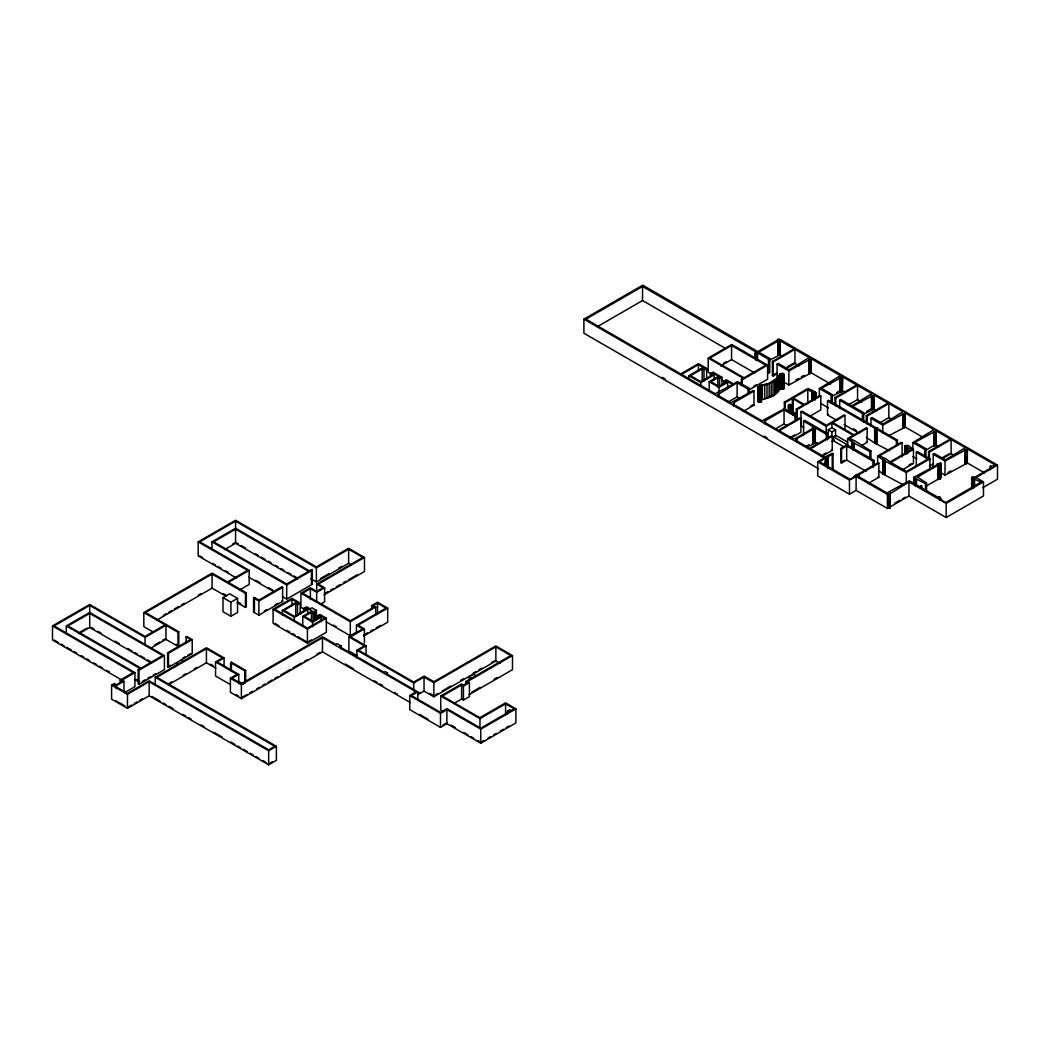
<?xml version="1.0" encoding="UTF-8"?>
<svg xmlns="http://www.w3.org/2000/svg" width="1050" height="1050" viewBox="0 0 1050 1050"><rect width="100%" height="100%" fill="white"/><g stroke="black" fill="none" stroke-linecap="round" stroke-linejoin="round"><path stroke-width="1.5" d="M789.285 405.234C799.181 408.712 783.93 397.845 789.285 411.744M925.562 486.426L937.768 479.377L939.803 479.128L941.168 477.409L941.168 463.326L937.204 463.746L936.954 464.822L914.248 477.12L914.537 478.104L925.522 483.63L926.533 483.039L926.533 490.862M780.622 374.286C784.153 370.611 784.639 377.751 780.622 374.286L780.622 388.369L782.88 389.261L783.786 387.765M807.397 446.604C812.044 446.276 814.721 440.121 818.108 443.586M811.913 400.181L812.031 391.965L807.804 389.524L785.164 402.596L784.35 402.124L784.35 409.946M784.35 402.124L808.001 388.461L815.076 391.768L816.126 393.159L816.126 397.858M933.24 468.379L933.24 454.296L945.026 461.094L967.418 448.914L995.676 465.229C995.085 466.581 987.853 465.058 991.502 467.644L975.004 477.159C966.564 475.637 979.466 481.674 981.238 482.002L946.365 502.149C940.511 502.438 941.811 495.758 937.269 496.886L919.905 486.872L921.651 485.861L921.651 488.985M818.659 468.773L583.892 333.231L583.892 319.147L824.316 457.958L817.688 461.777L817.688 475.86L849.476 494.209L856.091 490.389L887.394 508.449L889.862 507.964L890.151 506.861L908.933 496.02L946.168 517.519L983.483 495.967L983.483 481.898L975.962 477.553L997.5 465.111L997.5 479.194L982.695 487.738M749.319 393.067L749.319 388.369L748.099 389.077L737.126 382.738L717.281 394.958L730.787 402.793L753.178 390.6L753.992 391.072L753.992 405.156L743.334 411.311M847.547 446.434L847.547 438.611L852.377 442.221L869.899 451.526L870.922 450.936L870.922 458.758M904.942 453.429L904.942 445.607L905.992 447.038L911.649 449.479L890.019 461.961L885.924 458.784L879.454 455.858L902.094 442.785L902.094 456.868M832.112 396.191L842.349 391.178L842.546 376.832L856.747 385.022L834.999 397.583L834.999 405.405M842.546 376.832L842.349 391.178M758.087 386.951C760.056 391.112 763.245 384.261 758.087 386.951L757.995 401.546L759.531 402.373L761.421 401.481L761.394 387.148M819.341 396.362L819.341 388.539L840.446 375.611L811.243 358.759L788.865 370.939L777.079 364.14L777.079 378.21L768.705 383.434L759.478 385.652L766.999 384.444L773.036 381.859L777.512 378.367L780.045 374.286L777.066 378.118M783.628 381.99L788.865 385.022L811.243 372.829L830.707 384.077M762.366 385.547L762.366 399.63L773.036 395.942L777.512 392.451L780.045 388.369L780.045 374.286M877.629 463.798L877.629 455.976L883.207 460.018L906.281 472.526L929.933 458.863L929.933 469.822M870.975 426.169L870.975 418.346L882.761 425.145L905.139 412.965L934.014 429.634L912.922 442.562L912.922 450.384M889.429 435.383L905.087 427.179L905.139 412.965M863.651 422.1L863.651 412.716L852.679 406.376L873.849 394.892L888.038 403.095L866.303 415.642L866.303 421.903M863.402 414.264L873.771 409.133L873.849 394.892M939.789 472.159L945.026 475.178L967.418 462.998L984.362 472.789M928.567 457.852L928.567 451.592L950.316 439.044L936.114 430.854L914.944 442.326L925.929 448.665L925.929 458.049M925.68 450.214C929.762 448.691 934.815 442.798 938.962 446.565M842.533 376.858L821.376 388.303L832.361 394.642L832.361 404.027M825.615 465.964C823.659 460.504 826.009 459.047 827.899 456.829M837.217 420.577L827.518 414.986L827.518 400.903L874.624 428.098L874.952 429.109L876.829 429.371L896.411 440.685L897.422 440.094L897.422 444.78M834.999 397.583L835.813 398.042L857.561 385.494L871.763 393.684L851.865 405.904L840.892 399.577L839.672 400.273L839.672 408.096M926.533 483.039L917.424 477.054L937.768 465.294L939.803 465.058L941.168 463.326M812.805 443.481L812.805 429.398L814.826 429.174L815.089 428.085L815.076 443.034M856.091 490.389L856.091 476.306L887.394 494.379L889.862 493.894L908.933 481.937L946.168 503.436L983.483 481.898M774.283 394.603L766.553 398.265M758.599 400.614L757.995 401.546M123.966 692.239L123.966 681.279L52.5 640.028L52.5 625.944L89.696 604.485L145.058 636.444L165.139 624.855L143.824 612.557L143.824 626.627L153.773 632.376M236.276 577.933L198.174 555.923L198.174 541.852L235.567 520.262L316.339 566.895L348.587 548.271L364.481 557.445L364.481 571.528L323.899 594.956M583.892 319.147L642.744 285.18L757.772 351.579L777.197 340.358L777.669 339.268L779.769 339.202L997.5 465.111M150.623 648.244L165.952 639.398L177.975 646.341L178.789 645.881L178.789 631.798L177.975 632.271L165.952 625.327L145.058 637.376L89.696 605.417L54.128 625.944L134.938 672.604L134.938 686.687L124.53 692.685M316.68 591.924L316.68 584.102L362.854 557.445L348.626 549.229L316.378 567.853L235.567 521.194L199.802 541.852L249.178 570.36L249.178 584.443L239.426 590.061M756.551 360.111L756.551 352.288L642.548 286.466L585.926 319.147L680.754 373.905L698.434 363.694L706.624 368.419L706.624 379.378M66.321 633.767L66.321 625.944L89.696 612.452L164.404 655.594L164.404 669.677L138.994 684.337L138.141 683.852L138.141 669.769L162.737 655.567L89.696 613.397L67.948 625.944L140.989 668.128M211.995 549.675L211.995 541.852L235.567 528.242L309.422 570.885M597.253 326.694L642.548 300.549L725.589 348.482M80.062 632.1L86.94 628.123M232.798 543.913L235.567 542.312L238.402 543.952M78.816 633.754L89.696 627.48L151.502 663.167M224.595 549.596L235.567 543.257L297.373 578.944M143.824 612.557L212.152 573.103L227.496 581.962L247.564 570.373L198.174 541.852M237.116 602.582L245.451 607.399L246.304 606.9L246.304 592.817L245.451 593.316L212.113 574.061L145.451 612.557L178.789 631.798M163.354 615.366L166.136 613.751M168.932 612.137L171.714 610.536M174.51 608.921L178.684 606.506M181.479 604.892L184.262 603.291M198.214 595.232L200.996 593.631M156.804 620.077L212.113 588.144L225.999 596.164M249.178 570.36L228.283 582.422L246.304 592.817M222.994 597.621L229.622 593.801L237.549 598.369L237.549 612.452L230.921 616.271L222.994 611.704L222.994 597.621L230.921 602.201L237.549 598.369M154.429 645.12L159.784 642.023M162.461 640.474L165.139 638.938M186.113 636.956L186.926 636.497L192.202 639.542L192.202 653.625L168.473 667.327L167.619 666.829L167.619 652.759L190.536 639.516L186.113 636.956L186.113 643.217M253.575 598.001L254.428 597.516L258.864 600.075L281.781 586.832L282.634 587.331L282.634 601.414L258.864 615.143L253.575 612.084L253.575 598.001L258.864 601.059L282.634 587.331M230.383 684.574L215.552 676.016L215.552 661.933L222.456 657.943L206.43 648.69L156.883 677.303L276.373 746.288L276.373 760.371L268.656 764.82L149.166 695.835L127.47 708.356L111.589 699.182L111.589 685.099L114.253 683.563L116.34 684.758L122.312 681.319L120.225 680.111L120.225 683.235M120.225 680.111L133.271 672.578L52.5 625.944M282.476 596.623L286.702 599.064L312.309 584.273L312.309 570.202L311.456 569.704L286.663 584.023L213.623 541.852L235.567 529.174L308.608 571.344M121.931 680.111L134.938 672.604M138.141 669.769L138.994 670.254L164.404 655.594M167.619 652.759L168.473 653.244L192.202 639.542M211.995 541.852L286.702 584.981L312.309 570.202M155.256 685.125L155.256 677.303L274.746 746.288L268.656 749.805L149.166 680.82L127.47 693.341L113.256 685.125L114.279 684.534L116.314 685.703L123.966 681.279M253.575 612.084L254.428 611.599L254.428 597.516M142.354 681.424L145.071 679.849M147.787 678.274L150.504 676.712M153.221 675.137L155.938 673.575M167.619 666.829L170.31 665.28M182.451 658.271L185.141 656.709M187.845 655.161L190.536 653.599M264.259 611.034L266.949 609.486M275.048 604.813L277.738 603.251M320.539 578.537L328.952 573.681M338.769 568.011L341.578 566.396M310.708 578.655L316.378 581.936L348.626 563.312L351.212 564.808M155.256 677.303L206.43 647.758L224.083 657.943L224.083 665.766M317.52 618.949L317.52 615.825L319.882 614.46L326.327 618.188L326.327 632.271L307.427 643.178L273.092 623.346L273.092 609.276L291.992 598.356L300.182 603.081L300.182 614.04M303.752 608.908L300.93 607.281L300.93 593.197L310.38 587.738L316.68 591.373L322.98 587.738L316.68 584.102M710.994 373.761L708.199 372.146L708.199 358.063L731.771 344.452L767.603 365.137L767.603 379.221L749.254 389.812M111.589 685.099L127.47 694.273L149.166 681.752L268.656 750.75L276.373 746.288M282.397 615.038L282.397 610.339L295.733 602.648L297.517 603.684L298.554 603.081L291.992 599.301L274.759 609.249L307.466 628.136L324.699 618.188L319.882 615.405L319.134 615.825L321.234 617.033L321.234 621.731M320.644 604.104L324.608 601.821L324.608 587.738L316.68 592.318L310.38 588.683L302.558 593.197L350.306 620.773L374.089 607.044L371.648 605.627L371.648 608.764M364.481 557.445L318.308 584.102L324.608 587.738M688.853 378.814L688.853 375.677L702.188 367.986L703.972 369.023L704.996 368.419L698.434 364.639L681.568 374.377L715.142 393.75L732.651 384.379L726.324 380.73L725.589 381.163L727.689 382.371L727.689 388.631M731.561 345.516L709.826 358.063L744.03 377.816L765.778 365.256L731.561 345.516L731.561 359.586L754.832 373.026M300.182 603.081L297.517 604.616L295.733 603.579L284.025 610.339L294.354 616.311L306.062 609.551L303.949 608.331L303.949 611.454M706.624 368.419L703.972 369.954L702.188 368.917L690.48 375.677L700.796 381.636L712.504 374.889L710.404 373.669L710.404 376.792M128.835 706.637L131.539 705.075M134.256 703.5L136.959 701.938M139.676 700.376L142.38 698.814M169.011 683.445L171.754 681.857M183.304 675.189L186.021 673.614M194.184 668.903L196.901 667.327M325.067 593.342L327.876 591.714M330.671 590.1L333.467 588.486M336.262 586.871L340.462 584.456M343.258 582.829L346.067 581.214M348.863 579.6L357.249 574.757M723.45 363.339L726.219 361.738M168.21 684.836L206.43 662.773L215.788 668.168M720.694 365.873L731.561 359.586M303.949 608.331L306.613 606.795L310.144 608.842L311.929 607.806L316.457 610.418L316.457 619.815M710.404 373.669L713.055 372.133L721.941 377.265L721.941 385.087M282.397 610.339L294.354 617.242L307.676 609.551L307.676 614.237M688.853 375.677L700.796 382.581L714.131 374.889L714.131 379.575M224.083 657.943L217.179 661.933L238.744 674.389L238.744 683.773M754.806 357.984L754.806 353.299L756.551 352.288M754.806 353.299L755.816 353.876L757.562 352.866L768.534 359.205L769.755 358.496L769.755 372.579L768.534 373.288L768.534 359.205M777.289 373.629L773.207 375.979L772.406 375.519L772.406 361.436L794.141 348.876L780.019 340.725L778.207 340.948L758.783 352.17L769.755 358.496M302.741 625.734L302.741 616.35L311.404 611.349L313.123 612.347L316.457 610.418M709.196 391.072L709.196 381.688L717.859 376.688L720.313 377.265L713.055 373.078L712.031 373.669L714.131 374.889M315.486 619.749L315.486 611.927L313.123 613.292L311.404 612.294L304.369 616.35L312.585 621.088L319.607 617.033L317.52 615.825M721.941 377.265L719.578 378.63L717.859 377.633L710.824 381.688L719.027 386.426L726.062 382.371L722.203 380.231M230.593 670.464L230.593 662.642L231.407 662.169L245.648 670.399L245.648 681.345M302.741 616.35L312.585 622.033L321.234 617.033M709.196 381.688L719.027 387.371L727.689 382.371M768.495 360.636L780.019 354.795L780.019 340.725L779.927 354.861L782.841 356.436M273.092 609.276L307.427 629.094L326.327 618.188M741.392 385.599L741.392 379.339L743.216 378.289L708.199 358.063M741.392 379.339L742.206 379.811L767.603 365.137M772.406 361.436L773.207 361.909L794.955 349.348L809.156 357.551L789.272 369.771L778.299 363.431L777.079 364.14M410.432 702.647L322.468 651.866L241.382 698.683L230.409 692.344L230.409 678.261L237.116 674.389L215.552 661.933M238.744 674.389L232.024 678.261L241.382 683.655L322.507 636.812L335.672 644.411L337.05 643.611L341.066 645.934L341.066 649.071M230.593 662.642L244.834 670.871L245.648 670.399M308.792 641.445L311.443 639.923M371.648 605.627L377.541 602.227L387.699 608.094L387.699 622.178L363.681 636.038M356.409 633.045L356.409 625.222L386.085 608.094L377.541 603.173L373.275 605.627L375.716 607.044L375.716 614.867M753.546 386.4L756.263 384.838M772.406 375.519L776.475 373.157M787.356 366.883L794.141 362.959M727.729 402.242L737.126 396.821L739.869 398.409M785.439 368.917L794.955 363.431L799.221 365.886M230.409 678.261L241.382 684.6L322.468 637.783L416.115 691.845L409.723 695.533L409.723 709.603L440.501 727.374L446.88 723.686L480.742 743.229L515.891 722.938L515.891 708.855L505.536 702.87L479.837 717.701L442.365 696.071L461.619 684.954L463.444 686.004L469.429 682.566L469.429 696.636L463.444 700.087L461.619 699.038L454.742 703.001M300.93 593.197L350.306 621.705L375.716 607.044M734.003 405.746L734.003 402.609L753.992 391.072M387.699 608.094L358.037 625.222L364.416 628.911L364.416 642.994M241.382 697.738L246.973 694.509M249.769 692.895L252.564 691.281M256.764 688.853L259.56 687.238M262.356 685.624L265.164 684.009M267.96 682.395L272.147 679.967M274.956 678.353L277.751 676.738M280.547 675.124L290.338 669.467M293.134 667.852L301.534 663.009M304.329 661.395L307.125 659.781M316.916 654.124L319.712 652.509M326.327 621.941L350.306 635.788L355.963 632.533M357.354 655.856L348.889 650.961L348.889 636.891L362.749 628.884L356.409 625.222M364.416 628.911L350.556 636.904L366.043 645.855L366.043 655.239M750.514 406.219L753.178 404.683L753.992 405.156M795.966 379.982L798.656 378.433M801.334 376.884L804.011 375.336M341.066 645.934L339.688 646.734L383.959 672.302L385.179 671.593L387.621 672.997L386.4 673.706L417.782 691.819L417.782 699.641M363.471 635.224L367.71 632.783M370.532 631.155L373.367 629.514M376.189 627.887L380.428 625.433M356.895 658.009L356.895 650.186L364.416 645.855L348.889 636.891M366.043 645.855L358.523 650.186L413.752 682.08L424.121 676.095L433.873 681.726L495.823 645.973L512.479 655.594L512.479 669.664L468.996 694.772M765.293 423.819L765.293 420.683L784.061 409.841L795.047 416.181L796.267 415.485L784.468 408.673L762.09 420.853L732.887 404.001L734.003 402.609M811.913 392.359L815.115 393.75L816.126 393.159M796.267 420.171L796.333 409.041L803.486 404.919L792.317 398.462L792.383 414.173M796.333 409.041L797.147 409.513L820.811 395.863L820.811 409.933L809.668 416.364M803.814 427.442L801.006 425.827L801.006 411.744L802.029 411.154L826.416 425.237L844.174 414.986L844.987 415.459L844.987 429.529M819.341 388.539L831.141 395.351L832.361 394.642M836.666 392.621L839.344 391.072M776.016 428.571L784.061 423.924L786.804 425.512M827.518 400.903L828.529 400.312L875.647 427.521L877.524 427.783L877.853 428.794L897.422 440.094M790.072 438.533L800.94 432.259L800.94 418.176L779.192 430.736L793.38 438.926L795.782 438.283L811.991 428.925L812.254 427.836L814.551 427.455L803.578 421.116L803.578 435.199M803.578 421.116L804.799 420.407L827.558 433.545L827.558 439.806M827.518 414.986L828.529 414.396M790.611 437.286L794.692 434.936M848.046 405.064L857.561 399.577L861.814 402.032M796.596 441.892L796.596 438.756L815.364 427.914L826.337 434.254L827.558 433.545M801.006 411.744L826.206 426.3L831.902 423.006L853.243 435.33L847.547 438.611M844.987 415.459L832.716 422.546L854.057 434.858L866.329 427.77L867.142 428.242L867.142 442.326L861.683 445.476M828.24 437.64L828.24 429.817L831.902 427.704L835.564 429.817L835.564 436.078M839.672 400.273L862.431 413.411L863.651 412.716M806.597 446.132L809.288 444.57M866.617 411.469L870.581 409.08M828.24 429.817L831.902 431.931L835.564 429.817M821.362 456.606L832.243 450.332L832.243 436.249L810.495 448.809L824.683 456.999L832.243 453.377L833.044 453.849L833.044 467.933L830.471 469.416M866.303 415.642L867.116 416.115L888.851 403.567L903.053 411.758L883.168 423.977L872.196 417.637L870.975 418.346M844.082 446.933L833.319 440.724L833.319 436.734L835.761 435.33L847.862 442.312M269.876 763.179L272.317 761.775M831.902 441.315L834.343 439.911M356.895 650.186L413.713 682.999L424.042 677.04L433.834 682.697L495.863 646.879L510.812 655.515L465.924 681.437L465.924 684.561M867.142 428.242L849.384 438.493L854.818 440.816L870.922 450.936M823.266 454.571L825.983 452.996M880.701 422.349L888.851 417.637L891.699 419.278M417.782 691.819L411.351 695.533L440.488 712.346L446.906 708.645L480.782 728.188L514.264 708.855L505.575 703.841L479.968 718.62L440.738 695.979L440.738 710.049L443.546 711.677M866.04 471.253L846.668 460.071L841.588 462.998L840.774 462.538L840.774 448.455L847.074 444.819L874.178 460.464L874.178 465.163M417.637 693.919L420.236 692.422M833.044 453.849L819.512 461.659L849.673 479.076C854.004 478.879 854.424 473.97 858.047 474.233L878.049 462.696L878.863 463.168L878.863 477.251L868.192 483.407M840.774 448.455L841.588 448.928L846.668 445.988L872.957 461.173L874.178 460.464M417.585 694.837L424.042 691.123L433.834 696.767L495.863 660.962L499.931 663.324M435.277 694.995L438.099 693.367M442.326 690.939L450.765 686.057M460.622 680.374L463.444 678.746M473.288 673.05L476.109 671.423M478.918 669.795L481.74 668.181M491.597 662.484L494.406 660.857M469.127 679.954L469.127 676.817L473.511 674.284L475.913 675.675M840.774 462.538L844.554 460.346M440.738 695.979L461.541 683.97L463.444 685.072L467.841 682.539L465.924 681.437M512.479 655.594L467.591 681.503L469.429 682.566M877.629 455.976L901.281 442.326L902.094 442.785M471.516 692.278L474.81 690.388M475.913 689.745L480.099 687.33M494.064 679.271L496.847 677.657M409.723 695.533L440.501 713.291L446.88 709.603L480.742 729.159L515.891 708.855M904.942 445.607L908.066 445.462L913.474 449.361L913.474 463.444L902.16 469.98M817.688 461.777L849.476 480.126L878.863 463.168M913.474 449.361L890.833 462.433L906.491 471.463L928.108 458.981L916.322 452.183L916.322 466.252L917.332 465.675M443.061 724.946L446.906 722.715M916.322 452.183L917.332 451.592L929.933 458.863M912.922 442.562L924.709 449.374L925.929 448.665M928.567 451.592L929.381 452.064L951.129 439.517L965.317 447.707L945.433 459.926L934.461 453.587L933.24 454.296M908.946 465.124L911.649 463.562M942.152 457.826L948.951 453.902M929.381 466.148L933.45 463.798M942.966 458.299L951.129 453.587L953.964 455.227M507.452 714.144L507.452 711.008L509.683 709.721L511.232 710.614M911.846 483.394L914.629 481.779M483.604 740.644L480.782 742.271L477.96 740.644M487.83 738.203L490.652 736.575M493.474 734.947L496.296 733.32M500.522 730.866L503.344 729.238M506.166 727.611L508.988 725.983M894.679 503.304L900.008 500.233M902.672 498.697L905.336 497.149M939.251 477.579L941.168 477.409M948.111 472.461L950.801 470.912M814.17 393.251L814.17 399.512M866.316 437.377L874.952 443.192L889.416 450.726M878.955 470.833L883.207 474.088L903.472 484.982M871.447 395.535L871.487 409.631M760.699 400.575L761.421 401.481M842.546 390.902L845.381 392.542M873.849 408.975L876.684 410.616M905.139 427.048L923.016 437.364M820.811 395.863L819.997 395.391L804.3 404.447L793.131 397.989L793.131 404.25M820.654 403.371L828.516 407.912M912.922 456.645L916.847 458.916M853.479 428.794L856.249 430.395M844.134 424.581L859.386 433.387M866.329 441.853L867.142 442.326M921.651 485.861L919.078 486.386L909.339 480.769L886.948 492.949L857.758 476.096L858.861 474.705L858.861 477.842M795.926 413.687L793.131 412.072L792.317 412.545L796.504 414.96M833.319 436.734L848.111 445.279M749.319 388.369L737.533 381.57L733.464 383.919L726.324 379.798L723.962 381.163L723.962 384.287M800.94 418.176L800.126 417.716L778.378 430.264L764.177 422.061L765.293 420.683M832.243 436.249L831.429 435.776L809.681 448.337L795.493 440.147L796.596 438.756M831.429 449.859L832.243 450.332M878.049 476.779L878.863 477.251M833.044 467.933L832.243 467.46L832.243 453.377M662.353 377.357L665.188 378.998M764.177 436.144L767.012 437.784M312.309 584.273L311.456 583.787L311.456 569.704M469.127 676.817L471.516 678.208M241.251 545.593L245.503 548.061M255.452 553.796L258.287 555.437M261.135 557.077L265.387 559.532M268.236 561.173L271.071 562.813M275.336 565.281L278.171 566.921M281.019 568.562L283.854 570.202M288.12 572.657L290.955 574.298M293.803 575.938L296.638 577.579M507.452 711.008L508.988 711.9M315.486 611.927L314.672 611.454L314.672 619.277M313.858 611.927L306.613 607.74L305.576 608.331L307.676 609.551M255.754 580.256L259.98 582.697M268.406 587.554L272.619 589.995M333.454 625.117L336.262 626.732M248.64 577.093L274.011 591.741M315.039 615.418L317.861 617.046M281.781 600.915L282.634 601.414M199.802 555.923L202.624 557.563M212.494 563.259L215.316 564.887M218.137 566.514L220.959 568.142M225.199 570.583L228.021 572.224M429.699 693.394L432.482 695.008M223.309 593.617L226.091 595.232M237.982 602.096L240.765 603.697M274.759 623.332L278.841 625.682M287.017 630.407L289.748 631.982M292.478 633.557L295.207 635.132M297.924 636.707L306.114 641.432M345.227 664.007L353.522 668.811M374.273 680.781L377.042 682.382M379.811 683.983L382.581 685.584M394.59 692.514L397.32 694.089M451.146 725.169L455.372 727.611M463.851 732.493L468.077 734.934M470.899 736.575L473.721 738.203M419.672 714.407L428.006 719.224M176.019 644.28L178.789 645.881M210.499 664.191L213.216 665.753M238.363 681.214L243.548 684.206M181.269 659.938L183.304 661.106M236.04 694.654L238.704 696.203M178.631 663.81L176.597 662.629L176.597 665.766M91.101 627.349L93.922 628.976M98.149 631.418L100.971 633.045M115.067 641.183L119.293 643.624M127.746 648.506L131.985 650.947M134.794 652.575L137.616 654.216M140.438 655.843L144.664 658.284M147.486 659.912L150.308 661.539M66.321 625.944L140.175 668.587M136.776 679.77L139.584 681.397M134.492 679.389L138.757 681.857M54.128 640.028L58.38 642.482M61.215 644.122L64.05 645.763M66.885 647.404L71.138 649.858M73.972 651.486L76.808 653.126M81.06 655.581L83.895 657.221M86.73 658.862L89.565 660.489M93.818 662.944L96.653 664.584M99.487 666.225L102.322 667.866M106.575 670.32L109.41 671.947M151.974 696.517L160.414 701.387M163.222 703.014L166.031 704.642M168.84 706.256L173.053 708.697M182.897 714.381L185.706 715.995M188.527 717.622L191.336 719.25M201.18 724.933L203.989 726.547M213.832 732.231L222.259 737.1M230.698 741.969L234.911 744.411M237.72 746.038L240.542 747.653M243.351 749.28L247.564 751.708M250.373 753.336L253.194 754.963M256.003 756.578L258.812 758.205M263.025 760.646L265.847 762.261M115.841 700.704L124.884 705.928M990.504 466.187L990.504 469.324M990.334 466.436L990.334 469.56M974.571 478.157L974.571 485.979M974.269 478.301L974.269 486.124M973.849 478.406L973.849 487.791M973.403 478.446L973.403 487.843M972.956 478.419L972.956 487.817M972.536 478.327L972.536 487.725M972.169 478.183L972.169 487.567M971.893 477.973L971.893 487.371M971.683 477.225L971.709 488.696M967.418 448.914L967.299 463.181M967.05 449.321L967.05 463.404M966.722 449.492L966.722 463.575M966.315 449.61L966.315 463.68M965.869 449.663L965.869 463.733M965.422 449.636L965.422 463.719M965.016 449.558L965.016 463.641M951.129 439.517L951.129 453.587M946.168 503.436L946.168 517.519M945.026 461.094L945.026 475.178M940.354 462.866L940.354 476.936M940.131 464.074L940.196 478.669M940.052 463.969L940.052 478.918M939.803 465.058L939.803 479.128M939.763 496.926L939.763 500.049M939.461 465.229L939.461 479.299M939.422 496.755L939.422 499.879M939.054 465.334L939.054 479.417M938.621 465.386L938.621 479.469M938.175 465.373L938.175 479.456M937.768 465.294L937.768 479.377M936.114 430.854L935.983 445.148M935.721 431.274L935.721 445.358M935.366 431.445L935.366 445.515M934.959 431.55L934.959 445.633M934.513 431.589L934.513 445.673M934.067 431.563L934.067 445.646M933.726 431.484L933.726 445.567M929.381 452.064L929.381 459.887M925.522 483.63L925.522 491.452M924.709 449.374L924.709 457.183M916.453 478.393L916.453 486.216M916.151 478.446L916.151 486.268M915.705 478.459L915.705 486.281M915.272 478.406L915.272 486.229M914.76 476.7L914.865 484.536M914.537 478.104L914.537 484.365M914.458 476.897L914.301 484.142M914.248 477.12L914.169 483.892M908.933 481.937L908.933 496.02M907.791 447.261L907.791 451.946M907.659 447.287L907.659 453.548M907.213 447.326L907.213 453.587M906.767 447.287L906.767 453.548M906.347 447.195L906.347 453.442M906.281 472.526L906.281 483.473M905.992 447.038L905.992 453.285M905.599 445.988L905.599 453.81M905.546 446.066L905.546 454.414M905.087 413.096L905.087 427.179M904.851 413.319L904.851 427.402M904.536 413.503L904.536 427.586M904.142 413.634L904.142 427.717M903.709 413.7L903.709 427.783M903.263 413.7L903.263 427.783M902.751 413.608L902.829 427.717M896.411 440.685L896.411 445.371M890.282 507.517L890.269 492.923L890.124 507.754M889.862 493.894L889.862 507.964M889.508 494.051L889.508 508.134M889.101 494.156L889.101 508.239M888.851 403.567L888.851 417.637M888.654 494.196L888.654 508.279M888.208 494.169L888.208 508.252M887.88 494.091L887.88 508.174M887.394 494.379L887.394 508.449M885.163 460.333L885.163 474.403M884.809 460.386L884.809 474.469M884.362 460.386L884.362 474.469M883.929 460.32L883.929 474.403M883.536 460.189L883.536 474.272M883.207 460.018L883.207 474.088M882.958 459.06L882.984 473.865M882.761 425.145L882.761 432.967M876.829 429.371L876.829 443.454M876.579 429.424L876.579 443.507M876.133 429.437L876.133 443.52M875.687 429.398L875.687 443.467M875.293 429.279L875.293 443.363M874.952 429.109L874.952 443.192M874.624 428.098L874.689 442.969M873.771 395.049L873.771 409.133M873.534 395.273L873.534 409.356M873.206 395.456L873.206 409.526M872.957 461.173L872.957 467.434M872.812 395.574L872.812 409.658M872.366 395.64L872.366 409.71M871.92 395.627L871.92 409.71M870.857 394.012L870.857 397.149M869.899 451.526L869.899 457.774M867.116 416.115L867.116 423.938M862.431 413.411L862.431 421.234M858.966 474.849L858.966 477.973M857.561 385.494L857.561 399.577M854.188 450.266L854.188 442.444L854.044 450.306M853.597 442.509L853.597 450.332M853.151 442.483L853.151 450.306M852.731 442.378L852.731 448.639M852.377 442.221L852.377 448.481M851.996 441.171L852.101 448.271M851.931 441.262L851.931 448.035M849.476 480.126L849.476 494.209M846.668 445.988L846.668 460.071M842.074 377.291L842.074 391.374M841.706 377.449L841.706 391.532M841.588 448.928L841.588 462.998M841.286 377.541L841.286 391.624M840.84 377.567L840.84 391.65M840.394 377.527L840.394 391.611M840.158 377.462L840.158 391.545M839.422 376.044L839.422 379.181M835.813 398.042L835.813 405.864M831.902 423.006L831.902 427.704M831.902 431.931L831.902 436.616M831.141 395.351L831.141 403.174M828.03 457.039L827.978 468.51M827.794 457.8L827.794 467.184M827.492 457.997L827.492 467.381M827.124 458.141L827.124 465.964M826.704 458.22L826.704 466.042M826.206 426.3L826.337 438.952M826.258 458.246L826.258 466.069M825.812 458.194L825.812 466.016M815.351 392.254L815.351 398.514M815.364 427.914L815.233 442.785M815.115 393.75L815.115 400.011M814.826 429.174L814.826 443.244M814.485 429.345L814.485 443.415M814.078 429.45L814.078 443.533M813.724 393.304L813.724 399.551M813.632 429.502L813.632 443.586M813.278 393.277L813.278 399.538M813.186 429.476L813.186 443.559M812.858 393.186L812.858 399.446M812.477 393.041L812.477 400.864M812.188 392.844L812.188 400.667M812.031 391.965L812.031 401.349M811.243 358.759L811.204 372.934M810.994 359.087L810.994 373.157M810.679 359.271L810.679 373.354M810.298 359.415L810.298 373.485M809.865 359.481L809.865 373.564M809.419 359.494L809.419 373.577M808.986 359.428L808.986 373.511M808.854 359.389L808.854 373.472M807.804 389.524L807.804 403.607M797.147 409.513L797.147 420.473M796.701 438.887L796.766 442.273M794.955 349.348L794.955 363.431M795.047 416.181L795.047 420.879M792.711 405.261L792.697 414.908M792.606 405.011L792.606 414.396M792.028 406.179L792.028 412.44M791.634 406.298L791.634 412.558M791.188 406.363L791.188 412.624M790.742 406.363L790.742 412.624M790.309 406.284L790.309 412.545M789.967 404.578L789.928 412.414M789.639 404.762L789.639 412.584M789.416 404.985L789.416 412.808M788.865 370.939L788.865 385.022M785.164 402.596L785.164 410.419M783.983 373.931L784.022 388.526M784.061 409.841L784.061 423.924M783.878 374.679L783.878 388.762M783.628 374.902L783.628 388.986M783.287 375.073L783.287 389.143M782.88 375.178L782.88 389.261M782.434 375.231L782.434 389.314M781.987 375.204L781.987 389.288M781.554 375.126L781.554 389.209M781.187 374.981L781.187 389.064M780.898 374.784L780.898 388.854M780.649 374.036L780.701 388.631M779.546 340.922L779.546 355.005M779.599 374.036L779.599 377.16M779.441 375.703L779.441 389.773M779.126 341.001L779.126 355.084M778.68 341.014L778.68 355.097M778.588 377.068L778.588 391.138M778.234 340.961L778.234 355.044M778.207 340.948L778.207 355.031M777.512 378.367L777.512 392.451M776.226 379.614L776.226 393.697M774.729 380.783L774.729 394.866M773.207 361.909L773.207 375.979M773.036 381.859L773.036 395.942M771.172 382.83L771.172 396.913M769.164 383.696L769.164 397.779M766.999 384.444L766.999 398.527M765.345 420.748L765.45 424.384M764.728 385.061L764.728 399.144M761.263 386.899L761.316 401.73M761.027 386.676L761.106 401.966M760.791 388.08L760.791 402.15M760.41 388.211L760.41 402.294M759.977 388.29L759.977 402.373M759.531 388.303L759.531 402.373M759.097 388.238L759.097 402.321M758.599 386.544L758.691 402.202M758.362 387.936L758.362 402.019M758.297 386.728L758.126 401.796M757.562 352.866L757.562 359.126M755.816 353.876L755.816 360.137M748.099 389.077L748.099 393.776M742.206 379.811L742.206 384.497M737.126 382.738L737.126 396.821M734.134 402.846L734.081 406.494M719.578 378.63L719.578 386.452M719.027 387.371L719.027 393.632M718.528 393.986L718.528 397.11M718.344 393.579L718.449 396.861M717.859 377.633L717.859 387.017M703.972 369.954L703.972 380.901M702.188 368.917L702.188 381.439M700.796 382.581L700.796 385.704M698.434 364.639L698.434 370.886M642.548 286.466L642.548 300.549M505.575 703.841L505.575 714.788M495.863 646.879L495.863 660.962M480.742 729.159L480.742 743.229M479.968 718.62L479.968 728.004M463.444 686.004L463.444 700.087M461.619 684.954L461.619 699.038M446.88 709.603L446.88 723.686M440.501 713.291L440.501 727.374M433.834 682.697L433.834 696.767M424.042 677.04L424.042 691.123M413.713 682.999L413.713 690.821M377.541 603.173L377.541 614.119M350.306 621.705L350.306 635.788M348.626 549.229L348.626 563.312M322.468 637.783L322.468 651.866M316.68 592.318L316.68 601.702M316.378 567.853L316.378 581.936M313.123 613.292L313.123 621.114M312.585 622.033L312.585 626.732M311.404 612.294L311.404 621.679M310.38 588.683L310.38 599.629M307.427 629.094L307.427 643.178M297.517 604.616L297.517 615.576M295.733 603.579L295.733 616.101M294.354 617.242L294.354 620.366M291.992 599.301L291.992 605.561M286.702 584.981L286.702 599.064M268.656 750.75L268.656 764.82M258.864 601.059L258.864 615.143M245.451 593.316L245.451 607.399M244.834 670.871L244.834 683.379M241.382 684.6L241.382 698.683M235.567 521.194L235.567 543.257M231.407 662.169L231.407 669.992M230.921 602.201L230.921 616.271M212.113 574.061L212.113 588.144M206.43 648.69L206.43 662.773M177.975 632.271L177.975 646.341M168.473 653.244L168.473 667.327M165.952 625.327L165.952 639.398M149.166 681.752L149.166 695.835M145.058 637.376L145.058 645.199M138.994 670.254L138.994 684.337M127.47 694.273L127.47 708.356M116.314 685.703L116.314 688.839M89.696 605.417L89.696 627.48"/></g></svg>
